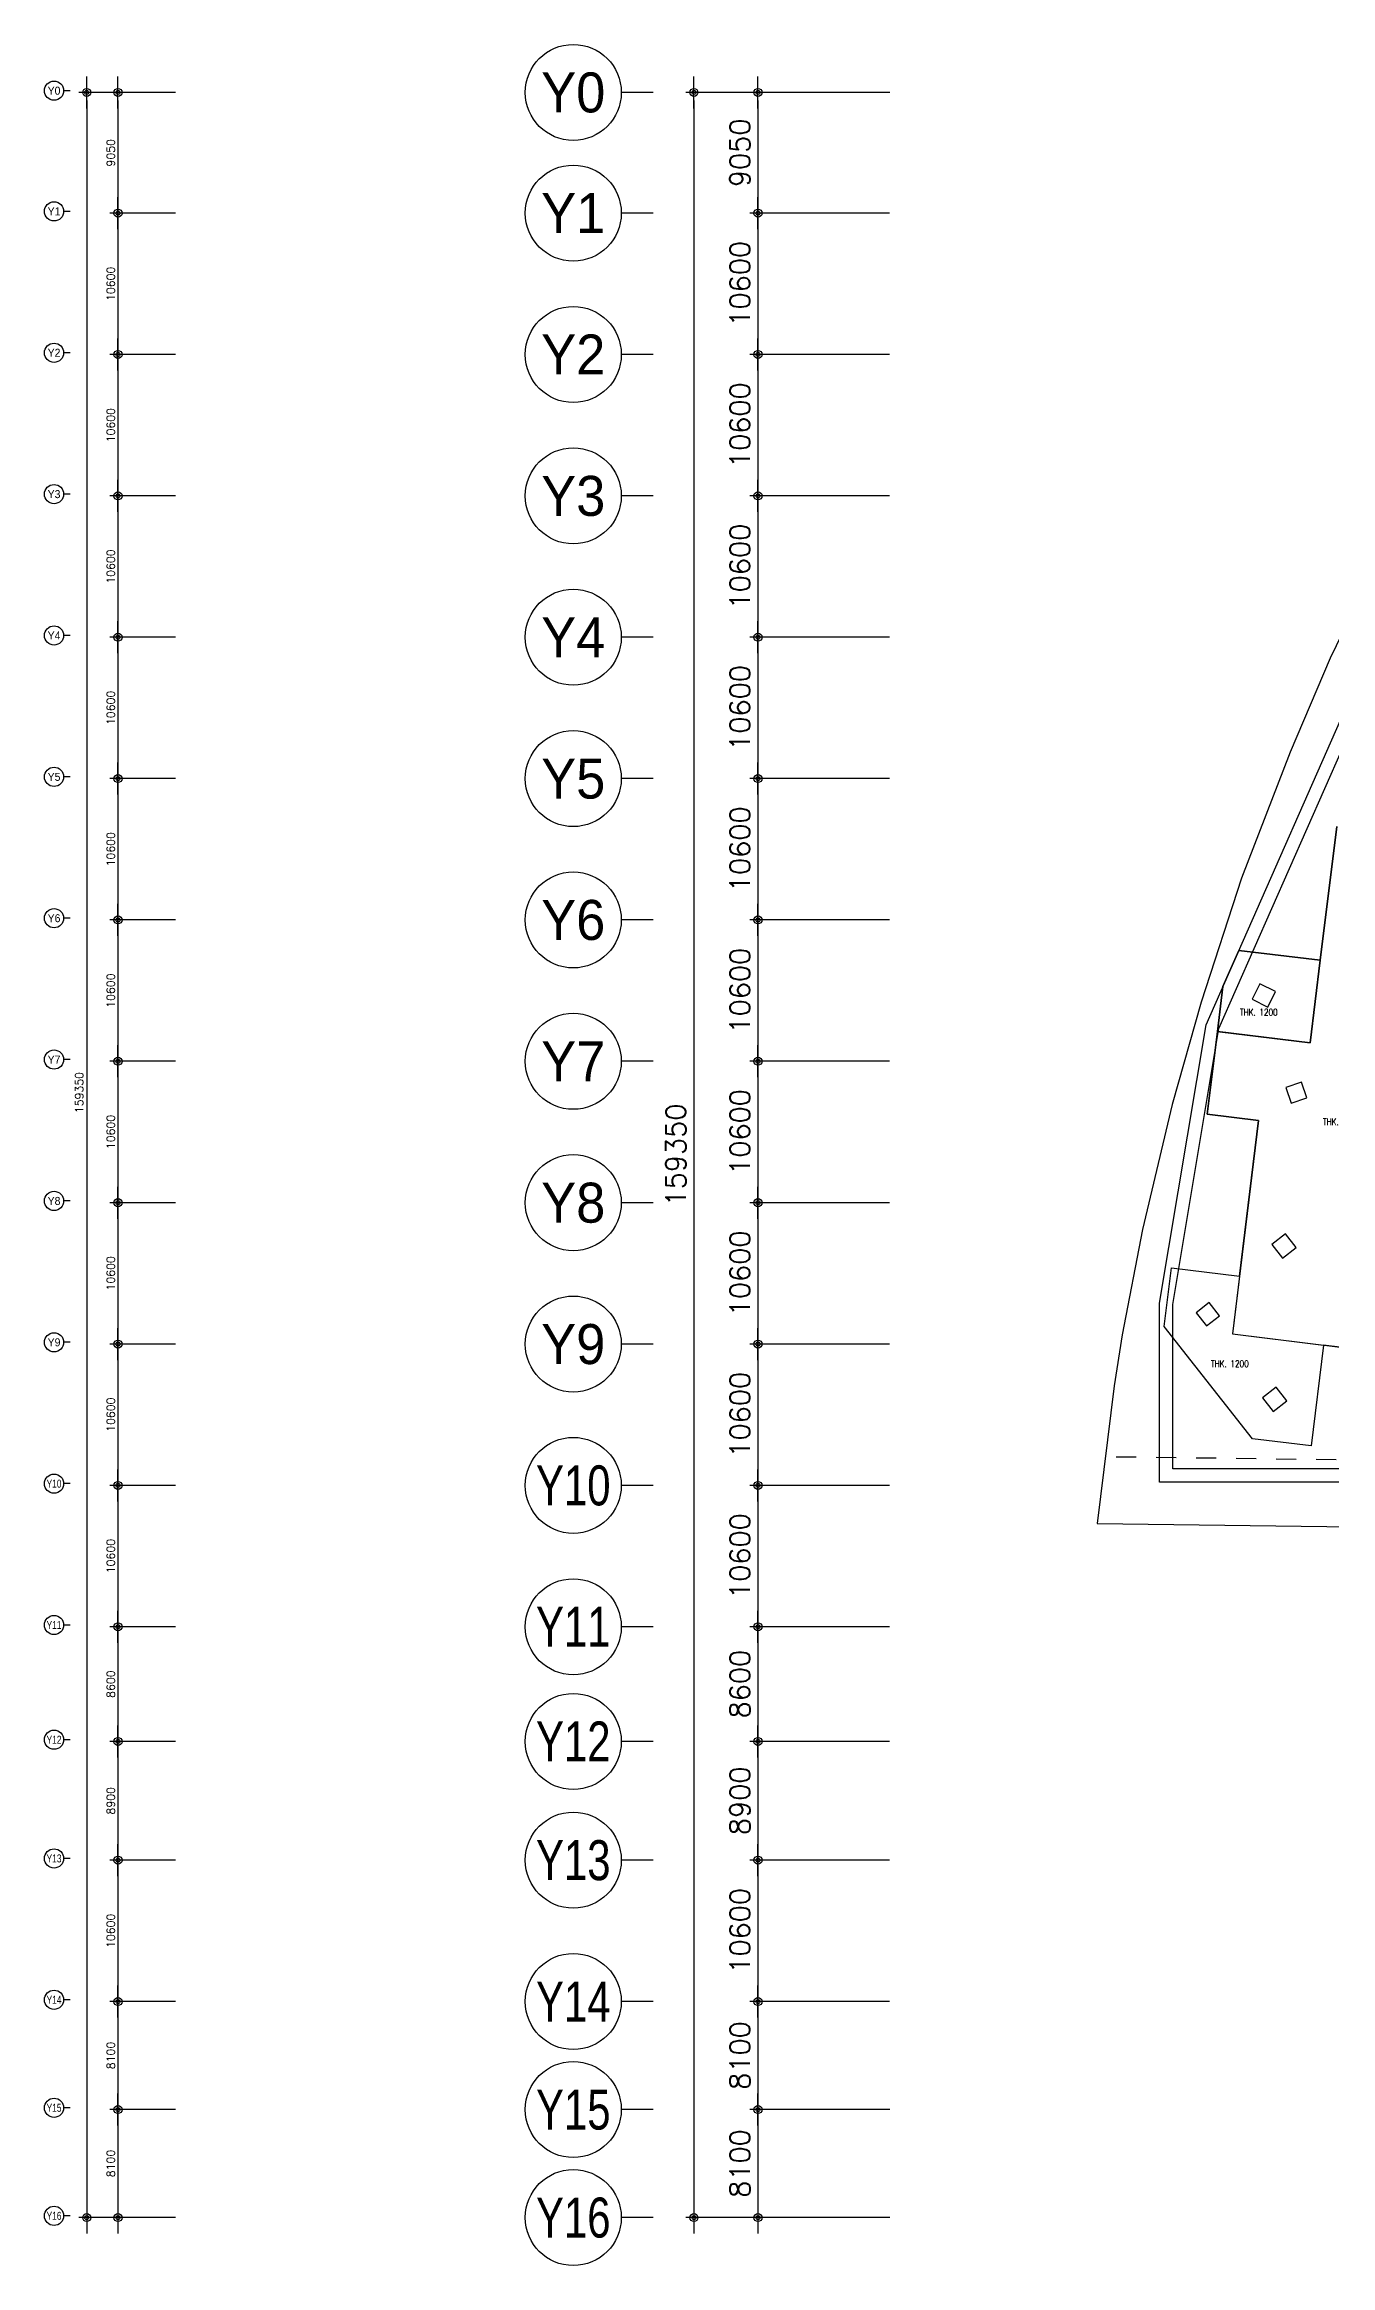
# Model space of a CAD drawing. Header units: millimetres. Extents: x -7575 to 416376, y 91125 to 341855.
# Drawn here: x -7575 to 88826, y 91125 to 257675 of the extents above; entities that cross this region are included whole.
import ezdxf
from ezdxf.enums import TextEntityAlignment as Align

# ---------------------------------------------------------------- set-up
doc = ezdxf.new("R2010")
doc.units = ezdxf.units.MM
doc.header["$LTSCALE"] = 600
doc.header["$MEASUREMENT"] = 0
doc.linetypes.add('HIDDEN', pattern=[2, 1, -1])
doc.layers.get('0').update_dxf_attribs({"linetype": 'CONTINUOUS', "lineweight": 0})
doc.layers.get('DEFPOINTS').update_dxf_attribs({"linetype": 'CONTINUOUS'})
doc.layers.add('DIM', color=7, linetype='CONTINUOUS')
doc.layers.add('e-plan', color=9, linetype='CONTINUOUS')
doc.styles.add('GHS', font='romans.shx', dxfattribs={"width": 0.8, "bigfont": 'ghs.shx'})
doc.styles.add('htw', font='Dotum.ttf')
doc.styles.add('kiahn', font='romans.shx', dxfattribs={"bigfont": 'cadhs.shx'})
doc.styles.add('YS1-UNIT$0$kiahn', font='romans.shx', dxfattribs={"bigfont": 'WHGTXT.shx'})
doc.styles.add('돋움', font='Dotum.ttf')
doc.dimstyles.new('YS1-UNIT$0$KIAHN', dxfattribs={"dimscale": 0.5, "dimtxt": 2.5, "dimasz": 1, "dimexe": 1, "dimexo": 1, "dimgap": 1, "dimtad": 1, "dimdec": 0, "dimzin": 1, "dimdsep": 46, "dimtxsty": 'YS1-UNIT$0$kiahn', "dimblk1": 'YS1-UNIT$0$DIMDOT', "dimblk2": 'YS1-UNIT$0$DIMDOT', "dimsah": 1, "dimcen": 0, "dimadec": 0, "dimazin": 0, "dimtfac": 1, "dimtdec": 0, "dimtix": 1, "dimtmove": 2, "dimatfit": 3, "dimldrblk": 'YS1-UNIT$0$DIMDOT', "dimfxl": 1, "dimtolj": 1, "dimtzin": 1, "dimarcsym": 0})

# ---------------------------------------------------------------- blocks, each defined once
blk = doc.blocks.new('YS1-UNIT$0$DIMDOT')
blk.add_line((-2, 0), (2, 0))
for radius in [0.5, 0.25]:
    blk.add_circle((0, 0), radius)
blk = doc.blocks.new('*D4')
at = {"layer": 'DEFPOINTS', "color": 0, "transparency": 16777216}
for p in [(56375, 245025), (45909, 234425), (56375, 234425)]:
    blk.add_point(p, dxfattribs=at)
at = {"layer": 'e-plan', "color": 0, "lineweight": -2, "transparency": 16777216}
for p, q in [((55775, 245025), (45309, 245025)), ((45909, 244425), (45909, 235025)), ((55775, 234425), (45309, 234425))]:
    blk.add_line(p, q, dxfattribs=at)
at = {"layer": 'e-plan', "color": 0, "lineweight": -2, "transparency": 16777216, "xscale": 600, "yscale": 600, "zscale": 600}
for p, rotation in [((45909, 245025), 90), ((45909, 234425), 270)]:
    blk.add_blockref('YS1-UNIT$0$DIMDOT', p, dxfattribs=dict(at, rotation=rotation))
at = {"layer": 'e-plan', "color": 0, "transparency": 16777216, "insert": (44559, 239725), "char_height": 1500, "attachment_point": 5, "rotation": 90, "style": 'kiahn'}
blk.add_mtext('\\A1;10600', dxfattribs=at)
blk = doc.blocks.new('*D5')
at = {"layer": 'DEFPOINTS', "color": 0, "transparency": 16777216}
for p in [(56375, 234425), (45909, 223825), (56375, 223825)]:
    blk.add_point(p, dxfattribs=at)
at = {"layer": 'e-plan', "color": 0, "lineweight": -2, "transparency": 16777216}
for p, q in [((55775, 234425), (45309, 234425)), ((45909, 233825), (45909, 224425)), ((55775, 223825), (45309, 223825))]:
    blk.add_line(p, q, dxfattribs=at)
at = {"layer": 'e-plan', "color": 0, "lineweight": -2, "transparency": 16777216, "xscale": 600, "yscale": 600, "zscale": 600}
for p, rotation in [((45909, 234425), 90), ((45909, 223825), 270)]:
    blk.add_blockref('YS1-UNIT$0$DIMDOT', p, dxfattribs=dict(at, rotation=rotation))
at = {"layer": 'e-plan', "color": 0, "transparency": 16777216, "insert": (44559, 229125), "char_height": 1500, "attachment_point": 5, "rotation": 90, "style": 'kiahn'}
blk.add_mtext('\\A1;10600', dxfattribs=at)
blk = doc.blocks.new('*D6')
at = {"layer": 'DEFPOINTS', "color": 0, "transparency": 16777216}
for p in [(56375, 223825), (45909, 213225), (56375, 213225)]:
    blk.add_point(p, dxfattribs=at)
at = {"layer": 'e-plan', "color": 0, "lineweight": -2, "transparency": 16777216}
for p, q in [((55775, 223825), (45309, 223825)), ((45909, 223225), (45909, 213825)), ((55775, 213225), (45309, 213225))]:
    blk.add_line(p, q, dxfattribs=at)
at = {"layer": 'e-plan', "color": 0, "lineweight": -2, "transparency": 16777216, "xscale": 600, "yscale": 600, "zscale": 600}
for p, rotation in [((45909, 223825), 90), ((45909, 213225), 270)]:
    blk.add_blockref('YS1-UNIT$0$DIMDOT', p, dxfattribs=dict(at, rotation=rotation))
at = {"layer": 'e-plan', "color": 0, "transparency": 16777216, "insert": (44559, 218525), "char_height": 1500, "attachment_point": 5, "rotation": 90, "style": 'kiahn'}
blk.add_mtext('\\A1;10600', dxfattribs=at)
blk = doc.blocks.new('*D7')
at = {"layer": 'DEFPOINTS', "color": 0, "transparency": 16777216}
for p in [(56375, 213225), (45909, 202625), (56375, 202625)]:
    blk.add_point(p, dxfattribs=at)
at = {"layer": 'e-plan', "color": 0, "lineweight": -2, "transparency": 16777216}
for p, q in [((55775, 213225), (45309, 213225)), ((45909, 212625), (45909, 203225)), ((55775, 202625), (45309, 202625))]:
    blk.add_line(p, q, dxfattribs=at)
at = {"layer": 'e-plan', "color": 0, "lineweight": -2, "transparency": 16777216, "xscale": 600, "yscale": 600, "zscale": 600}
for p, rotation in [((45909, 213225), 90), ((45909, 202625), 270)]:
    blk.add_blockref('YS1-UNIT$0$DIMDOT', p, dxfattribs=dict(at, rotation=rotation))
at = {"layer": 'e-plan', "color": 0, "transparency": 16777216, "insert": (44559, 207925), "char_height": 1500, "attachment_point": 5, "rotation": 90, "style": 'kiahn'}
blk.add_mtext('\\A1;10600', dxfattribs=at)
blk = doc.blocks.new('*D8')
at = {"layer": 'DEFPOINTS', "color": 0, "transparency": 16777216}
for p in [(56375, 202625), (45909, 192025), (56375, 192025)]:
    blk.add_point(p, dxfattribs=at)
at = {"layer": 'e-plan', "color": 0, "lineweight": -2, "transparency": 16777216}
for p, q in [((55775, 202625), (45309, 202625)), ((45909, 202025), (45909, 192625)), ((55775, 192025), (45309, 192025))]:
    blk.add_line(p, q, dxfattribs=at)
at = {"layer": 'e-plan', "color": 0, "lineweight": -2, "transparency": 16777216, "xscale": 600, "yscale": 600, "zscale": 600}
for p, rotation in [((45909, 202625), 90), ((45909, 192025), 270)]:
    blk.add_blockref('YS1-UNIT$0$DIMDOT', p, dxfattribs=dict(at, rotation=rotation))
at = {"layer": 'e-plan', "color": 0, "transparency": 16777216, "insert": (44559, 197325), "char_height": 1500, "attachment_point": 5, "rotation": 90, "style": 'kiahn'}
blk.add_mtext('\\A1;10600', dxfattribs=at)
blk = doc.blocks.new('*D9')
at = {"layer": 'DEFPOINTS', "color": 0, "transparency": 16777216}
for p in [(56375, 192025), (45909, 181425), (56375, 181425)]:
    blk.add_point(p, dxfattribs=at)
at = {"layer": 'e-plan', "color": 0, "lineweight": -2, "transparency": 16777216}
for p, q in [((55775, 192025), (45309, 192025)), ((45909, 191425), (45909, 182025)), ((55775, 181425), (45309, 181425))]:
    blk.add_line(p, q, dxfattribs=at)
at = {"layer": 'e-plan', "color": 0, "lineweight": -2, "transparency": 16777216, "xscale": 600, "yscale": 600, "zscale": 600}
for p, rotation in [((45909, 192025), 90), ((45909, 181425), 270)]:
    blk.add_blockref('YS1-UNIT$0$DIMDOT', p, dxfattribs=dict(at, rotation=rotation))
at = {"layer": 'e-plan', "color": 0, "transparency": 16777216, "insert": (44559, 186725), "char_height": 1500, "attachment_point": 5, "rotation": 90, "style": 'kiahn'}
blk.add_mtext('\\A1;10600', dxfattribs=at)
blk = doc.blocks.new('*D10')
at = {"layer": 'DEFPOINTS', "color": 0, "transparency": 16777216}
for p in [(56375, 181425), (45909, 170825), (56375, 170825)]:
    blk.add_point(p, dxfattribs=at)
at = {"layer": 'e-plan', "color": 0, "lineweight": -2, "transparency": 16777216}
for p, q in [((55775, 181425), (45309, 181425)), ((45909, 180825), (45909, 171425)), ((55775, 170825), (45309, 170825))]:
    blk.add_line(p, q, dxfattribs=at)
at = {"layer": 'e-plan', "color": 0, "lineweight": -2, "transparency": 16777216, "xscale": 600, "yscale": 600, "zscale": 600}
for p, rotation in [((45909, 181425), 90), ((45909, 170825), 270)]:
    blk.add_blockref('YS1-UNIT$0$DIMDOT', p, dxfattribs=dict(at, rotation=rotation))
at = {"layer": 'e-plan', "color": 0, "transparency": 16777216, "insert": (44559, 176125), "char_height": 1500, "attachment_point": 5, "rotation": 90, "style": 'kiahn'}
blk.add_mtext('\\A1;10600', dxfattribs=at)
blk = doc.blocks.new('*D11')
at = {"layer": 'DEFPOINTS', "color": 0, "transparency": 16777216}
for p in [(56375, 170825), (45909, 160225), (56375, 160225)]:
    blk.add_point(p, dxfattribs=at)
at = {"layer": 'e-plan', "color": 0, "lineweight": -2, "transparency": 16777216}
for p, q in [((55775, 170825), (45309, 170825)), ((45909, 170225), (45909, 160825)), ((55775, 160225), (45309, 160225))]:
    blk.add_line(p, q, dxfattribs=at)
at = {"layer": 'e-plan', "color": 0, "lineweight": -2, "transparency": 16777216, "xscale": 600, "yscale": 600, "zscale": 600}
for p, rotation in [((45909, 170825), 90), ((45909, 160225), 270)]:
    blk.add_blockref('YS1-UNIT$0$DIMDOT', p, dxfattribs=dict(at, rotation=rotation))
at = {"layer": 'e-plan', "color": 0, "transparency": 16777216, "insert": (44559, 165525), "char_height": 1500, "attachment_point": 5, "rotation": 90, "style": 'kiahn'}
blk.add_mtext('\\A1;10600', dxfattribs=at)
blk = doc.blocks.new('*D12')
at = {"layer": 'DEFPOINTS', "color": 0, "transparency": 16777216}
for p in [(56375, 160225), (45909, 149625), (56375, 149625)]:
    blk.add_point(p, dxfattribs=at)
at = {"layer": 'e-plan', "color": 0, "lineweight": -2, "transparency": 16777216}
for p, q in [((55775, 160225), (45309, 160225)), ((45909, 159625), (45909, 150225)), ((55775, 149625), (45309, 149625))]:
    blk.add_line(p, q, dxfattribs=at)
at = {"layer": 'e-plan', "color": 0, "lineweight": -2, "transparency": 16777216, "xscale": 600, "yscale": 600, "zscale": 600}
for p, rotation in [((45909, 160225), 90), ((45909, 149625), 270)]:
    blk.add_blockref('YS1-UNIT$0$DIMDOT', p, dxfattribs=dict(at, rotation=rotation))
at = {"layer": 'e-plan', "color": 0, "transparency": 16777216, "insert": (44559, 154925), "char_height": 1500, "attachment_point": 5, "rotation": 90, "style": 'kiahn'}
blk.add_mtext('\\A1;10600', dxfattribs=at)
blk = doc.blocks.new('*D13')
at = {"layer": 'DEFPOINTS', "color": 0, "transparency": 16777216}
for p in [(56375, 149625), (45909, 139025), (56375, 139025)]:
    blk.add_point(p, dxfattribs=at)
at = {"layer": 'e-plan', "color": 0, "lineweight": -2, "transparency": 16777216}
for p, q in [((55775, 149625), (45309, 149625)), ((45909, 149025), (45909, 139625)), ((55775, 139025), (45309, 139025))]:
    blk.add_line(p, q, dxfattribs=at)
at = {"layer": 'e-plan', "color": 0, "lineweight": -2, "transparency": 16777216, "xscale": 600, "yscale": 600, "zscale": 600}
for p, rotation in [((45909, 149625), 90), ((45909, 139025), 270)]:
    blk.add_blockref('YS1-UNIT$0$DIMDOT', p, dxfattribs=dict(at, rotation=rotation))
at = {"layer": 'e-plan', "color": 0, "transparency": 16777216, "insert": (44559, 144325), "char_height": 1500, "attachment_point": 5, "rotation": 90, "style": 'kiahn'}
blk.add_mtext('\\A1;10600', dxfattribs=at)
blk = doc.blocks.new('*D14')
at = {"layer": 'DEFPOINTS', "color": 0, "transparency": 16777216}
for p in [(56375, 139025), (45909, 130425), (56375, 130425)]:
    blk.add_point(p, dxfattribs=at)
at = {"layer": 'e-plan', "color": 0, "lineweight": -2, "transparency": 16777216}
for p, q in [((55775, 139025), (45309, 139025)), ((45909, 138425), (45909, 131025)), ((55775, 130425), (45309, 130425))]:
    blk.add_line(p, q, dxfattribs=at)
at = {"layer": 'e-plan', "color": 0, "lineweight": -2, "transparency": 16777216, "xscale": 600, "yscale": 600, "zscale": 600}
for p, rotation in [((45909, 139025), 90), ((45909, 130425), 270)]:
    blk.add_blockref('YS1-UNIT$0$DIMDOT', p, dxfattribs=dict(at, rotation=rotation))
at = {"layer": 'e-plan', "color": 0, "transparency": 16777216, "insert": (44559, 134725), "char_height": 1500, "attachment_point": 5, "rotation": 90, "style": 'kiahn'}
blk.add_mtext('\\A1;8600', dxfattribs=at)
blk = doc.blocks.new('*D15')
at = {"layer": 'DEFPOINTS', "color": 0, "transparency": 16777216}
for p in [(56375, 130425), (45909, 121525), (56375, 121525)]:
    blk.add_point(p, dxfattribs=at)
at = {"layer": 'e-plan', "color": 0, "lineweight": -2, "transparency": 16777216}
for p, q in [((55775, 130425), (45309, 130425)), ((45909, 129825), (45909, 122125)), ((55775, 121525), (45309, 121525))]:
    blk.add_line(p, q, dxfattribs=at)
at = {"layer": 'e-plan', "color": 0, "lineweight": -2, "transparency": 16777216, "xscale": 600, "yscale": 600, "zscale": 600}
for p, rotation in [((45909, 130425), 90), ((45909, 121525), 270)]:
    blk.add_blockref('YS1-UNIT$0$DIMDOT', p, dxfattribs=dict(at, rotation=rotation))
at = {"layer": 'e-plan', "color": 0, "transparency": 16777216, "insert": (44559, 125975), "char_height": 1500, "attachment_point": 5, "rotation": 90, "style": 'kiahn'}
blk.add_mtext('\\A1;8900', dxfattribs=at)
blk = doc.blocks.new('*D16')
at = {"layer": 'DEFPOINTS', "color": 0, "transparency": 16777216}
for p in [(56376, 110925), (45909, 102825), (56381, 102825)]:
    blk.add_point(p, dxfattribs=at)
at = {"layer": 'e-plan', "color": 0, "lineweight": -2, "transparency": 16777216}
for p, q in [((55776, 110925), (45309, 110925)), ((45909, 110325), (45909, 103425)), ((55781, 102825), (45309, 102825))]:
    blk.add_line(p, q, dxfattribs=at)
at = {"layer": 'e-plan', "color": 0, "lineweight": -2, "transparency": 16777216, "xscale": 600, "yscale": 600, "zscale": 600}
for p, rotation in [((45909, 110925), 90), ((45909, 102825), 270)]:
    blk.add_blockref('YS1-UNIT$0$DIMDOT', p, dxfattribs=dict(at, rotation=rotation))
at = {"layer": 'e-plan', "color": 0, "transparency": 16777216, "insert": (44559, 106875), "char_height": 1500, "attachment_point": 5, "rotation": 90, "style": 'kiahn'}
blk.add_mtext('\\A1;8100', dxfattribs=at)
blk = doc.blocks.new('*D17')
at = {"layer": 'DEFPOINTS', "color": 0, "transparency": 16777216}
for p in [(56375, 254075), (45909, 245025), (56375, 245025)]:
    blk.add_point(p, dxfattribs=at)
at = {"layer": 'e-plan', "color": 0, "lineweight": -2, "transparency": 16777216}
for p, q in [((55775, 254075), (45309, 254075)), ((45909, 253475), (45909, 245625)), ((55775, 245025), (45309, 245025))]:
    blk.add_line(p, q, dxfattribs=at)
at = {"layer": 'e-plan', "color": 0, "lineweight": -2, "transparency": 16777216, "xscale": 600, "yscale": 600, "zscale": 600}
for p, rotation in [((45909, 254075), 90), ((45909, 245025), 270)]:
    blk.add_blockref('YS1-UNIT$0$DIMDOT', p, dxfattribs=dict(at, rotation=rotation))
at = {"layer": 'e-plan', "color": 0, "transparency": 16777216, "insert": (44559, 249550), "char_height": 1500, "attachment_point": 5, "rotation": 90, "style": 'kiahn'}
blk.add_mtext('\\A1;9050', dxfattribs=at)
blk = doc.blocks.new('b')
at = {"layer": 'DIM'}
blk.add_line((0, 0), (0, 4), dxfattribs=at)
blk.add_circle((0, 10), 6, dxfattribs=at)
blk = doc.blocks.new('*D59')
at = {"layer": 'DEFPOINTS', "color": 0, "transparency": 16777216}
for p in [(56376, 102825), (45909, 94725), (56381, 94725)]:
    blk.add_point(p, dxfattribs=at)
at = {"layer": 'e-plan', "color": 0, "lineweight": -2, "transparency": 16777216}
for p, q in [((55776, 102825), (45309, 102825)), ((45909, 102225), (45909, 95325)), ((55781, 94725), (45309, 94725))]:
    blk.add_line(p, q, dxfattribs=at)
at = {"layer": 'e-plan', "color": 0, "lineweight": -2, "transparency": 16777216, "xscale": 600, "yscale": 600, "zscale": 600}
for p, rotation in [((45909, 102825), 90), ((45909, 94725), 270)]:
    blk.add_blockref('YS1-UNIT$0$DIMDOT', p, dxfattribs=dict(at, rotation=rotation))
at = {"layer": 'e-plan', "color": 0, "transparency": 16777216, "insert": (44559, 98775), "char_height": 1500, "attachment_point": 5, "rotation": 90, "style": 'kiahn'}
blk.add_mtext('\\A1;8100', dxfattribs=at)
blk = doc.blocks.new('*D60')
at = {"layer": 'DEFPOINTS', "color": 0, "transparency": 16777216}
for p in [(56375, 121525), (45909, 110925), (56375, 110925)]:
    blk.add_point(p, dxfattribs=at)
at = {"layer": 'e-plan', "color": 0, "lineweight": -2, "transparency": 16777216}
for p, q in [((55775, 121525), (45309, 121525)), ((45909, 120925), (45909, 111525)), ((55775, 110925), (45309, 110925))]:
    blk.add_line(p, q, dxfattribs=at)
at = {"layer": 'e-plan', "color": 0, "lineweight": -2, "transparency": 16777216, "xscale": 600, "yscale": 600, "zscale": 600}
for p, rotation in [((45909, 121525), 90), ((45909, 110925), 270)]:
    blk.add_blockref('YS1-UNIT$0$DIMDOT', p, dxfattribs=dict(at, rotation=rotation))
at = {"layer": 'e-plan', "color": 0, "transparency": 16777216, "insert": (44559, 116225), "char_height": 1500, "attachment_point": 5, "rotation": 90, "style": 'kiahn'}
blk.add_mtext('\\A1;10600', dxfattribs=at)
blk = doc.blocks.new('*D61')
at = {"layer": 'DEFPOINTS', "color": 0, "transparency": 16777216}
for p in [(56381, 254075), (41109, 94725), (56381, 94725)]:
    blk.add_point(p, dxfattribs=at)
at = {"layer": 'e-plan', "color": 0, "lineweight": -2, "transparency": 16777216}
for p, q in [((55781, 254075), (40509, 254075)), ((41109, 253475), (41109, 95325)), ((55781, 94725), (40509, 94725))]:
    blk.add_line(p, q, dxfattribs=at)
at = {"layer": 'e-plan', "color": 0, "lineweight": -2, "transparency": 16777216, "xscale": 600, "yscale": 600, "zscale": 600}
for p, rotation in [((41109, 254075), 90), ((41109, 94725), 270)]:
    blk.add_blockref('YS1-UNIT$0$DIMDOT', p, dxfattribs=dict(at, rotation=rotation))
at = {"layer": 'e-plan', "color": 0, "transparency": 16777216, "insert": (39759, 174400), "char_height": 1500, "attachment_point": 5, "rotation": 90, "style": 'kiahn'}
blk.add_mtext('\\A1;159350', dxfattribs=at)

msp = doc.modelspace()

# ---------------------------------------------------------------- linework, layer by layer
at = {"layer": 'e-plan'}
for p, q in [((-5654.7, 254205.6), (-6134.7, 254205.6)), ((2248.7, 254074.9), (-5003.7, 254074.9)), ((-4403.7, 253474.9), (-4403.7, 95324.9)), ((2248.7, 254074.9), (-2661.1, 254074.9)), ((-2061.1, 253474.9), (-2061.1, 245624.9)), ((-5654.7, 245155.6), (-6134.7, 245155.6)), ((2248.7, 245024.9), (-2661.1, 245024.9)), ((2248.7, 245024.9), (-2661.1, 245024.9)), ((-2061.1, 244424.9), (-2061.1, 235024.9)), ((-5654.7, 234555.6), (-6134.7, 234555.6)), ((2248.7, 234424.9), (-2661.1, 234424.9)), ((2248.7, 234424.9), (-2661.1, 234424.9)), ((-2061.1, 233824.9), (-2061.1, 224424.9)), ((-5654.7, 223955.6), (-6134.7, 223955.6)), ((2248.7, 223824.9), (-2661.1, 223824.9)), ((2248.7, 223824.9), (-2661.1, 223824.9)), ((-2061.1, 223224.9), (-2061.1, 213824.9)), ((93162.3, 220674.7), (88799.9, 211648.9)), ((-5654.7, 213355.6), (-6134.7, 213355.6)), ((2248.7, 213224.9), (-2661.1, 213224.9)), ((2248.7, 213224.9), (-2661.1, 213224.9)), ((-2061.1, 212624.9), (-2061.1, 203224.9)), ((88799.9, 211648.9), (85802.9, 204598.9)), ((85802.9, 204598.9), (82156.4, 195158)), ((-5654.7, 202755.6), (-6134.7, 202755.6)), ((2248.7, 202624.9), (-2661.1, 202624.9)), ((2248.7, 202624.9), (-2661.1, 202624.9)), ((-2061.1, 202024.9), (-2061.1, 192624.9)), ((89290.1, 199041.6), (88057.9, 189006.4)), ((88057.9, 189006.4), (89290.1, 199041.6)), ((82156.4, 195158), (79139.4, 185863.3)), ((-5654.7, 192155.6), (-6134.7, 192155.6)), ((2248.7, 192024.9), (-2661.1, 192024.9)), ((2248.7, 192024.9), (-2661.1, 192024.9)), ((-2061.1, 191424.9), (-2061.1, 182024.9)), ((81951.2, 189742.9), (80760, 187038.8)), ((80760, 187038.8), (81951.2, 189742.9)), ((88057.8, 189006.3), (81951.2, 189742.9)), ((81951.2, 189742.9), (88057.9, 189006.4)), ((88057.9, 189006.4), (87296.1, 182803)), ((88057.9, 189006.4), (87296.1, 182802.9)), ((87296.1, 182803), (88057.8, 189006.3)), ((80760, 187038.8), (80344.7, 183656.4)), ((80344.7, 183656.4), (80760, 187038.8)), ((79139.4, 185863.3), (76951.4, 178194.7)), ((80344.7, 183656.4), (79583, 177453)), ((79583, 177453), (80344.7, 183656.4)), ((80344.7, 183656.4), (87296.1, 182803)), ((87296.1, 182802.9), (80344.7, 183656.4)), ((80527.6, 183634.1), (87296.1, 182803)), ((-5654.7, 181555.6), (-6134.7, 181555.6)), ((2248.7, 181424.9), (-2661.1, 181424.9)), ((2248.7, 181424.9), (-2661.1, 181424.9)), ((-2061.1, 180824.9), (-2061.1, 171424.9)), ((76951.4, 178194.7), (74729.6, 168808.3)), ((79583, 177453), (83432.7, 176980.4)), ((83432.7, 176980.4), (79583, 177453)), ((83432.7, 176980.4), (81468.7, 160985.2)), ((82000.2, 165313.6), (83432.7, 176980.4)), ((-5654.7, 170955.6), (-6134.7, 170955.6)), ((2248.7, 170824.9), (-2661.1, 170824.9)), ((2248.7, 170824.9), (-2661.1, 170824.9)), ((-2061.1, 170224.9), (-2061.1, 160824.9)), ((74729.6, 168808.3), (73212.1, 160912.3)), ((76364.9, 161545.8), (76904.2, 165937.9)), ((76364.9, 161545.8), (76904.2, 165937.9)), ((76904.2, 165937.9), (82000.2, 165313.6)), ((76904.2, 165937.9), (82000.2, 165313.6)), ((82000.2, 165313.6), (81468.7, 160985.2)), ((-5654.7, 160355.6), (-6134.7, 160355.6)), ((2248.7, 160224.9), (-2661.1, 160224.9)), ((2248.7, 160224.9), (-2661.1, 160224.9)), ((73212.1, 160912.3), (72595, 157093.4)), ((82987, 153123.5), (76364.9, 161545.8)), ((82987, 153123.5), (76364.9, 161545.8)), ((81468.7, 160985.2), (88296.3, 160146.9)), ((81468.7, 160985.2), (106282.4, 157938.4)), ((88296.3, 160146.9), (87367.9, 152585.5)), ((88296.3, 160146.9), (87367.9, 152585.5)), ((105518.5, 158032.2), (88296.3, 160146.9)), ((-2061.1, 159624.9), (-2061.1, 150224.9)), ((72595, 157093.4), (71341.3, 146772.8)), ((87367.9, 152585.5), (82987, 153123.5)), ((87367.9, 152585.5), (82987, 153123.5)), ((-5654.7, 149755.6), (-6134.7, 149755.6)), ((2248.7, 149624.9), (-2661.1, 149624.9)), ((2248.7, 149624.9), (-2661.1, 149624.9)), ((-2061.1, 149024.9), (-2061.1, 139624.9)), ((71341.3, 146772.8), (101195.9, 146384.4)), ((-5654.7, 139155.6), (-6134.7, 139155.6)), ((2248.7, 139024.9), (-2661.1, 139024.9)), ((2248.7, 139024.9), (-2661.1, 139024.9)), ((-2061.1, 138424.9), (-2061.1, 131024.9)), ((-5654.7, 130555.6), (-6134.7, 130555.6)), ((2248.7, 130424.9), (-2661.1, 130424.9)), ((2248.7, 130424.9), (-2661.1, 130424.9)), ((-2061.1, 129824.9), (-2061.1, 122124.9)), ((-5654.7, 121655.6), (-6134.7, 121655.6)), ((2248.7, 121524.9), (-2661.1, 121524.9)), ((2248.7, 121524.9), (-2661.1, 121524.9)), ((-2061.1, 120924.9), (-2061.1, 111524.9)), ((-5654.7, 111055.6), (-6134.7, 111055.6)), ((2248.7, 110924.9), (-2661.1, 110924.9)), ((2248.7, 110924.9), (-2661.1, 110924.9)), ((-2061.1, 110324.9), (-2061.1, 103424.9)), ((-5654.7, 102955.6), (-6134.7, 102955.6)), ((2248.7, 102824.9), (-2661.1, 102824.9)), ((2248.7, 102824.9), (-2661.1, 102824.9)), ((-2061.1, 102224.9), (-2061.1, 95324.9)), ((-5654.7, 94855.6), (-6134.7, 94855.6)), ((2248.7, 94724.9), (-5003.7, 94724.9)), ((2248.7, 94724.9), (-2661.1, 94724.9))]:
    msp.add_line(p, q, dxfattribs=at)
at = {"layer": 'e-plan', "ltscale": 0.5}
for p, q in [((79495.9, 184169.2), (96959.2, 223811)), ((80461.6, 183880.9), (97841.5, 223333.2)), ((83534, 187236.1), (82953.9, 186072.6)), ((84697.4, 186656), (83534, 187236.1)), ((84117.3, 185492.6), (84697.4, 186656)), ((82953.9, 186072.6), (84117.3, 185492.6)), ((76010, 163278.2), (79495.9, 184169.2)), ((77010, 163195.4), (80461.6, 183880.9)), ((86649.8, 179860), (85464.4, 179463.3)), ((85464.4, 179463.3), (85861, 178277.9)), ((85861, 178277.9), (87046.4, 178674.6)), ((87046.4, 178674.6), (86649.8, 179860)), ((85450.1, 168497.3), (84425.6, 167697)), ((86250.4, 167472.9), (85450.1, 168497.3)), ((84425.6, 167697), (85226, 166672.6)), ((85226, 166672.6), (86250.4, 167472.9)), ((76010, 149874.9), (76010, 163278.2)), ((79732.8, 163332.6), (78747.8, 162563)), ((80502.4, 162347.6), (79732.8, 163332.6)), ((77010, 150874.9), (77010, 163195.4)), ((78747.8, 162563), (79517.4, 161578)), ((79517.4, 161578), (80502.4, 162347.6)), ((84759.1, 156980.5), (83734.6, 156180.1)), ((85559.4, 155956.1), (84759.1, 156980.5)), ((83734.6, 156180.1), (84535, 155155.7)), ((84535, 155155.7), (85559.4, 155956.1)), ((193810, 150874.9), (77010, 150874.9)), ((192810, 149874.9), (76010, 149874.9))]:
    msp.add_line(p, q, dxfattribs=at)
at = {"layer": 'e-plan', "linetype": 'HIDDEN', "ltscale": 2.5}
msp.add_line((101257.3, 151384), (71947.8, 151765.3), dxfattribs=at)
at = {"layer": 'e-plan'}
for centre in [(-6854.7, 254205.6), (-6854.7, 245155.6), (-6854.7, 234555.6), (-6854.7, 223955.6), (-6854.7, 213355.6), (-6854.7, 202755.6), (-6854.7, 192155.6), (-6854.7, 181555.6), (-6854.7, 170955.6), (-6854.7, 160355.6), (-6854.7, 149755.6), (-6854.7, 139155.6), (-6854.7, 130555.6), (-6854.7, 121655.6), (-6854.7, 111055.6), (-6854.7, 102955.6), (-6854.7, 94855.6)]:
    msp.add_circle(centre, 720, dxfattribs=at)

# ---------------------------------------------------------------- block references
at = {"layer": 'e-plan', "xscale": 600, "yscale": 600, "zscale": 600}
for name, p, rotation in [('b', (38063.8, 254074.9), 90), ('YS1-UNIT$0$DIMDOT', (-4403.7, 254074.9), 90), ('YS1-UNIT$0$DIMDOT', (-2061.1, 254074.9), 90), ('b', (38063.8, 245024.9), 90), ('YS1-UNIT$0$DIMDOT', (-2061.1, 245024.9), 270), ('YS1-UNIT$0$DIMDOT', (-2061.1, 245024.9), 90), ('b', (38063.8, 234424.9), 90), ('YS1-UNIT$0$DIMDOT', (-2061.1, 234424.9), 90), ('YS1-UNIT$0$DIMDOT', (-2061.1, 234424.9), 270), ('b', (38063.8, 223824.9), 90), ('YS1-UNIT$0$DIMDOT', (-2061.1, 223824.9), 90), ('YS1-UNIT$0$DIMDOT', (-2061.1, 223824.9), 270), ('b', (38063.8, 213224.9), 90), ('YS1-UNIT$0$DIMDOT', (-2061.1, 213224.9), 90), ('YS1-UNIT$0$DIMDOT', (-2061.1, 213224.9), 270), ('b', (38063.8, 202624.9), 90), ('YS1-UNIT$0$DIMDOT', (-2061.1, 202624.9), 90), ('YS1-UNIT$0$DIMDOT', (-2061.1, 202624.9), 270), ('b', (38063.8, 192024.9), 90), ('YS1-UNIT$0$DIMDOT', (-2061.1, 192024.9), 90), ('YS1-UNIT$0$DIMDOT', (-2061.1, 192024.9), 270), ('b', (38063.8, 181424.9), 90), ('YS1-UNIT$0$DIMDOT', (-2061.1, 181424.9), 90), ('YS1-UNIT$0$DIMDOT', (-2061.1, 181424.9), 270), ('b', (38063.8, 170824.9), 90), ('YS1-UNIT$0$DIMDOT', (-2061.1, 170824.9), 90), ('YS1-UNIT$0$DIMDOT', (-2061.1, 170824.9), 270), ('b', (38063.8, 160224.9), 90), ('YS1-UNIT$0$DIMDOT', (-2061.1, 160224.9), 90), ('YS1-UNIT$0$DIMDOT', (-2061.1, 160224.9), 270), ('b', (38063.8, 149624.9), 90), ('YS1-UNIT$0$DIMDOT', (-2061.1, 149624.9), 90), ('YS1-UNIT$0$DIMDOT', (-2061.1, 149624.9), 270), ('b', (38063.8, 139024.9), 90), ('YS1-UNIT$0$DIMDOT', (-2061.1, 139024.9), 90), ('YS1-UNIT$0$DIMDOT', (-2061.1, 139024.9), 270), ('b', (38063.8, 130424.9), 90), ('YS1-UNIT$0$DIMDOT', (-2061.1, 130424.9), 90), ('YS1-UNIT$0$DIMDOT', (-2061.1, 130424.9), 270), ('b', (38063.8, 121524.9), 90), ('YS1-UNIT$0$DIMDOT', (-2061.1, 121524.9), 90), ('YS1-UNIT$0$DIMDOT', (-2061.1, 121524.9), 270), ('b', (38063.8, 110924.9), 90), ('YS1-UNIT$0$DIMDOT', (-2061.1, 110924.9), 270), ('YS1-UNIT$0$DIMDOT', (-2061.1, 110924.9), 90), ('b', (38063.8, 102824.9), 90), ('YS1-UNIT$0$DIMDOT', (-2061.1, 102824.9), 90), ('YS1-UNIT$0$DIMDOT', (-2061.1, 102824.9), 270), ('b', (38063.8, 94724.9), 90), ('YS1-UNIT$0$DIMDOT', (-4403.7, 94724.9), 270), ('YS1-UNIT$0$DIMDOT', (-2061.1, 94724.9), 270)]:
    msp.add_blockref(name, p, dxfattribs=dict(at, rotation=rotation))

# ---------------------------------------------------------------- texts
at = {"layer": 'e-plan'}
for s, height, style, p in [('Y0', 3000, 'htw', (32063.8, 254074.9)), ('Y0', 600, '돋움', (-6854.7, 254205.6)), ('Y1', 3000, 'htw', (32063.8, 245024.9)), ('Y1', 600, '돋움', (-6854.7, 245155.6)), ('Y2', 600, '돋움', (-6854.7, 234555.6)), ('Y2', 3000, 'htw', (32063.8, 234424.9)), ('Y3', 3000, 'htw', (32063.8, 223824.9)), ('Y3', 600, '돋움', (-6854.7, 223955.6)), ('Y4', 600, '돋움', (-6854.7, 213355.6)), ('Y4', 3000, 'htw', (32063.8, 213224.9)), ('Y5', 3000, 'htw', (32063.8, 202624.9)), ('Y5', 600, '돋움', (-6854.7, 202755.6)), ('Y6', 3000, 'htw', (32063.8, 192024.9)), ('Y6', 600, '돋움', (-6854.7, 192155.6)), ('Y7', 600, '돋움', (-6854.7, 181555.6)), ('Y7', 3000, 'htw', (32063.8, 181424.9)), ('Y8', 3000, 'htw', (32063.8, 170824.9)), ('Y8', 600, '돋움', (-6854.7, 170955.6)), ('Y9', 3000, 'htw', (32063.8, 160224.9)), ('Y9', 600, '돋움', (-6854.7, 160355.6))]:
    msp.add_text(s, height=height, dxfattribs=dict(at, style=style)).set_placement(p, align=Align.MIDDLE_CENTER)
at = {"layer": 'e-plan', "style": 'GHS', "width": 0.8}
for s, p in [('THK. 1200', (82032.3, 184849.1)), ('THK. 3300', (88256.2, 176647.5)), ('THK. 1200', (79865.2, 158501.8))]:
    msp.add_text(s, height=500, dxfattribs=at).set_placement(p)
at = {"layer": 'e-plan', "width": 0.8}
for s, height, style, p in [('Y10', 600, '돋움', (-6854.7, 149755.6)), ('Y10', 3000, 'htw', (32063.8, 149624.9)), ('Y11', 3000, 'htw', (32063.8, 139024.9)), ('Y11', 600, '돋움', (-6854.7, 139155.6)), ('Y12', 3000, 'htw', (32063.8, 130424.9)), ('Y12', 600, '돋움', (-6854.7, 130555.6)), ('Y13', 600, '돋움', (-6854.7, 121655.6)), ('Y13', 3000, 'htw', (32063.8, 121524.9)), ('Y14', 3000, 'htw', (32063.8, 110924.9)), ('Y14', 600, '돋움', (-6854.7, 111055.6)), ('Y15', 3000, 'htw', (32063.8, 102824.9)), ('Y15', 600, '돋움', (-6854.7, 102955.6)), ('Y16', 600, '돋움', (-6854.7, 94855.6)), ('Y16', 3000, 'htw', (32063.8, 94724.9))]:
    msp.add_text(s, height=height, dxfattribs=dict(at, style=style)).set_placement(p, align=Align.MIDDLE_CENTER)
at = {"layer": 'e-plan', "char_height": 600, "attachment_point": 5, "rotation": 90, "style": 'kiahn'}
for s, insert in [('\\A1;9050', (-2601.1, 249549.9)), ('\\A1;10600', (-2601.1, 239724.9)), ('\\A1;10600', (-2601.1, 229124.9)), ('\\A1;10600', (-2601.1, 218524.9)), ('\\A1;10600', (-2601.1, 207924.9)), ('\\A1;10600', (-2601.1, 197324.9)), ('\\A1;10600', (-2601.1, 186724.9)), ('\\A1;159350', (-4967.7, 179082.1)), ('\\A1;10600', (-2601.1, 176124.9)), ('\\A1;10600', (-2601.1, 165524.9)), ('\\A1;10600', (-2601.1, 154924.9)), ('\\A1;10600', (-2601.1, 144324.9)), ('\\A1;8600', (-2601.1, 134724.9)), ('\\A1;8900', (-2601.1, 125974.9)), ('\\A1;10600', (-2601.1, 116224.9)), ('\\A1;8100', (-2601.1, 106874.9)), ('\\A1;8100', (-2601.1, 98774.9))]:
    msp.add_mtext(s, dxfattribs=dict(at, insert=insert))

# ---------------------------------------------------------------- dimensions: what is measured, and where the dimension line sits
at = {"layer": 'e-plan'}
for base, p1, p2, picture, middle in [((41108.9, 94724.9), (56381.4, 254074.9), (56381.4, 94724.9), '*D61', (39758.9, 174399.9)), ((45908.9, 245024.9), (56375, 254074.9), (56375, 245024.9), '*D17', (44558.9, 249549.9)), ((45908.9, 234424.9), (56375, 245024.9), (56375, 234424.9), '*D4', (44558.9, 239724.9)), ((45908.9, 223824.9), (56375, 234424.9), (56375, 223824.9), '*D5', (44558.9, 229124.9)), ((45908.9, 213224.9), (56375, 223824.9), (56375, 213224.9), '*D6', (44558.9, 218524.9)), ((45908.9, 202624.9), (56375, 213224.9), (56375, 202624.9), '*D7', (44558.9, 207924.9)), ((45908.9, 192024.9), (56375, 202624.9), (56375, 192024.9), '*D8', (44558.9, 197324.9)), ((45908.9, 181424.9), (56375, 192024.9), (56375, 181424.9), '*D9', (44558.9, 186724.9)), ((45908.9, 170824.9), (56375, 181424.9), (56375, 170824.9), '*D10', (44558.9, 176124.9)), ((45908.9, 160224.9), (56375, 170824.9), (56375, 160224.9), '*D11', (44558.9, 165524.9)), ((45908.9, 149624.9), (56375, 160224.9), (56375, 149624.9), '*D12', (44558.9, 154924.9)), ((45908.9, 139024.9), (56375, 149624.9), (56375, 139024.9), '*D13', (44558.9, 144324.9)), ((45908.9, 130424.9), (56375, 139024.9), (56375, 130424.9), '*D14', (44558.9, 134724.9)), ((45908.9, 121524.9), (56375, 130424.9), (56375, 121524.9), '*D15', (44558.9, 125974.9)), ((45908.9, 110924.9), (56375, 121524.9), (56375, 110924.9), '*D60', (44558.9, 116224.9)), ((45908.9, 102824.9), (56376.1, 110924.9), (56381.3, 102824.9), '*D16', (44558.9, 106874.9)), ((45908.9, 94724.9), (56376.2, 102824.9), (56381.4, 94724.9), '*D59', (44558.9, 98774.9))]:
    dim = msp.add_linear_dim(base=base, p1=p1, p2=p2, angle=90, dimstyle='YS1-UNIT$0$KIAHN', override={"dimscale": 600, "dimtxsty": 'kiahn'}, dxfattribs=at)
    dim.commit()
    dim.dimension.update_dxf_attribs({"geometry": picture, "text_midpoint": middle})

doc.saveas('drawing.dxf')
